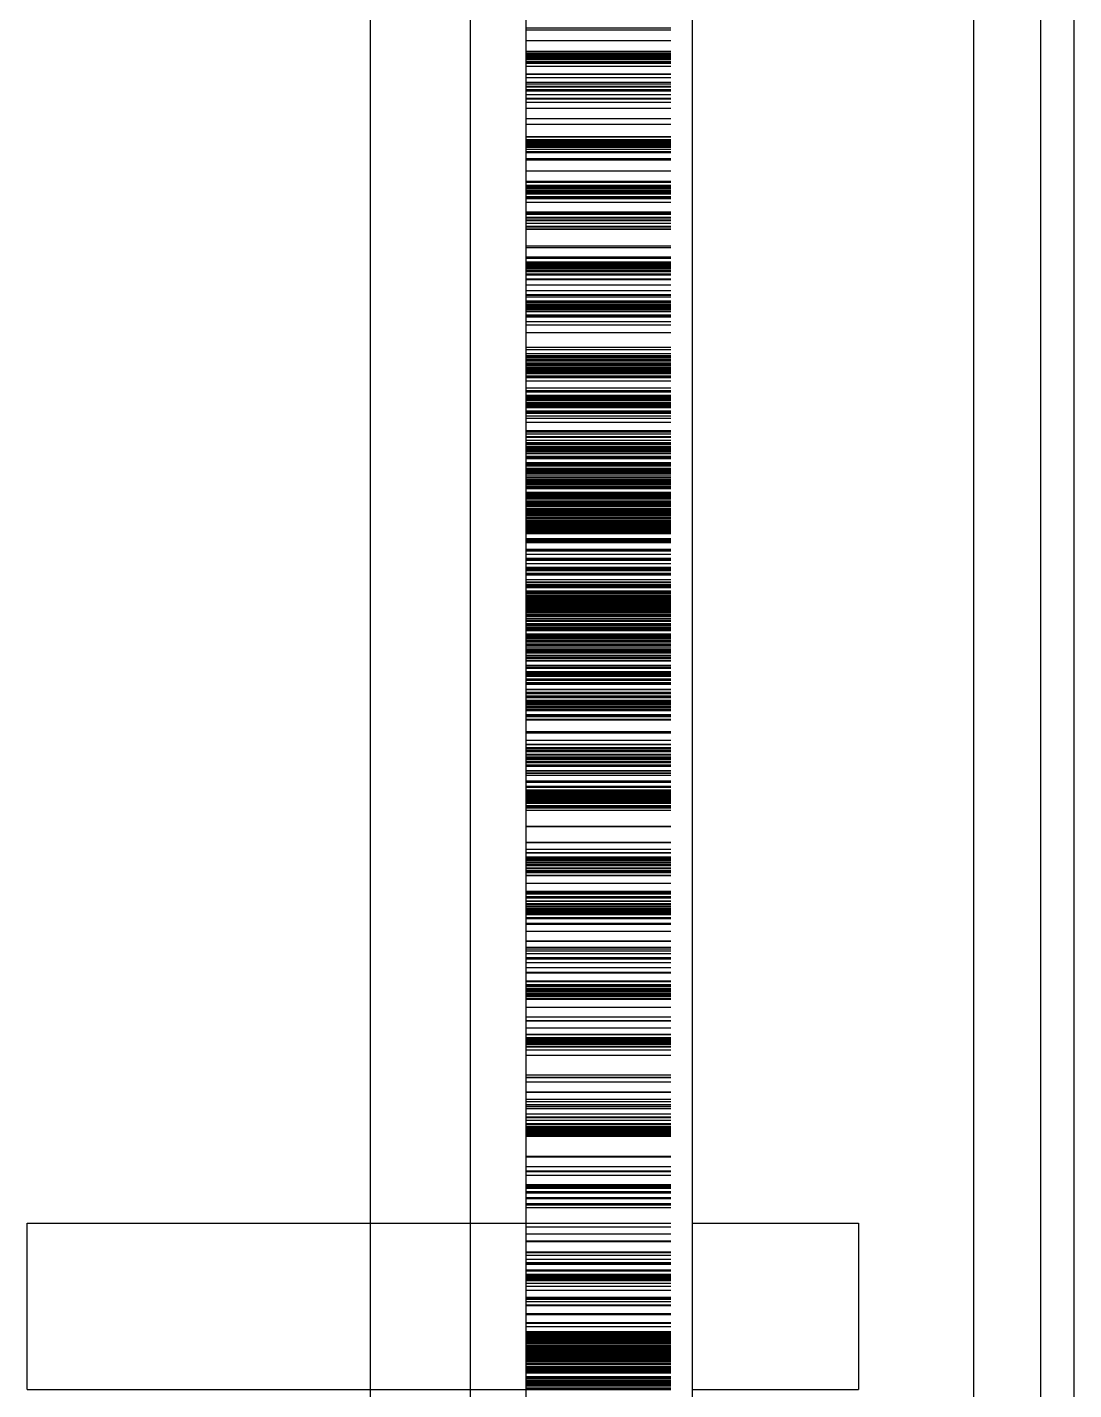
# Model space of a CAD drawing. Extents: x -3282 to 4846, y -1718 to 1845.
# Drawn here: x 4647.6 to 4710.6, y -797.9 to -715.9 of the extents above; entities that cross this region are included whole.
import ezdxf

# ---------------------------------------------------------------- set-up
doc = ezdxf.new("R2010")
doc.units = 0
doc.linetypes.add('DASHED', pattern=[11.05, 8.7, -2.35])
doc.linetypes.add('DOT', pattern=[2.2, 1.1, -1.1])
doc.layers.get('0').update_dxf_attribs({"linetype": 'CONTINUOUS'})
doc.layers.add('INVISIBLE', color=6, linetype='DOT')

msp = doc.modelspace()

# ---------------------------------------------------------------- linework, layer by layer
at = {"color": 1}
for p, q in [((4677.607727, -792.895823), (4677.607727, -617.895823)), ((4687.607727, -617.895823), (4687.607727, -967.895823)), ((4704.550059, -942.895823), (4704.550059, -642.895823)), ((4708.573243, -922.799634), (4708.573243, -642.895823)), ((4710.550059, -642.895823), (4710.550059, -922.799634)), ((4668.249041, -917.895823), (4668.249041, -667.895823)), ((4674.249041, -667.895823), (4674.249041, -901.148999)), ((4647.607727, -787.895823), (4668.249041, -787.895823)), ((4647.607727, -797.895823), (4647.607727, -787.895823)), ((4674.249041, -787.895823), (4677.607727, -787.895823)), ((4687.607727, -787.895823), (4697.607727, -787.895823)), ((4697.607727, -787.895823), (4697.607727, -797.22595)), ((4677.607727, -967.895823), (4677.607727, -792.895823)), ((4697.607727, -797.22595), (4697.607727, -797.895823)), ((4647.607727, -797.895823), (4668.249041, -797.895823)), ((4674.249041, -797.895823), (4677.607727, -797.895823)), ((4687.607727, -797.895823), (4697.607727, -797.895823))]:
    msp.add_line(p, q, dxfattribs=at)
at = {"layer": 'INVISIBLE', "linetype": 'DASHED'}
for p, q in [((4677.607727, -715.946836), (4687.607727, -715.946836)), ((4677.607727, -716.070138), (4687.607727, -716.070138)), ((4677.607727, -716.725634), (4687.607727, -716.725634)), ((4677.607727, -717.36122), (4687.607727, -717.36122)), ((4677.607727, -717.378806), (4687.607727, -717.378806)), ((4677.607727, -717.483445), (4687.607727, -717.483445)), ((4677.607727, -717.51783), (4687.607727, -717.51783)), ((4677.607727, -717.530308), (4687.607727, -717.530308)), ((4677.607727, -717.594375), (4687.607727, -717.594375)), ((4677.607727, -717.635494), (4687.607727, -717.635494)), ((4677.607727, -717.640361), (4687.607727, -717.640361)), ((4677.607727, -717.709308), (4687.607727, -717.709308)), ((4677.607727, -717.746087), (4687.607727, -717.746087)), ((4677.607727, -717.798794), (4687.607727, -717.798794)), ((4677.607727, -717.862665), (4687.607727, -717.862665)), ((4677.607727, -717.867559), (4687.607727, -717.867559)), ((4677.607727, -717.980313), (4687.607727, -717.980313)), ((4677.607727, -717.987632), (4687.607727, -717.987632)), ((4677.607727, -718.028687), (4687.607727, -718.028687)), ((4677.607727, -718.074101), (4687.607727, -718.074101)), ((4677.607727, -718.257375), (4687.607727, -718.257375)), ((4677.607727, -718.720882), (4687.607727, -718.720882)), ((4677.607727, -718.747626), (4687.607727, -718.747626)), ((4677.607727, -718.953008), (4687.607727, -718.953008)), ((4677.607727, -719.222327), (4687.607727, -719.222327)), ((4677.607727, -719.327022), (4687.607727, -719.327022)), ((4677.607727, -719.467415), (4687.607727, -719.467415)), ((4677.607727, -719.506793), (4687.607727, -719.506793)), ((4677.607727, -719.676676), (4687.607727, -719.676676)), ((4677.607727, -719.747141), (4687.607727, -719.747141)), ((4677.607727, -719.969096), (4687.607727, -719.969096)), ((4677.607727, -720.191938), (4687.607727, -720.191938)), ((4677.607727, -720.226661), (4687.607727, -720.226661)), ((4677.607727, -720.434244), (4687.607727, -720.434244)), ((4677.607727, -720.79169), (4687.607727, -720.79169)), ((4677.607727, -721.40582), (4687.607727, -721.40582)), ((4677.607727, -721.75328), (4687.607727, -721.75328)), ((4677.607727, -722.504615), (4687.607727, -722.504615)), ((4677.607727, -722.519042), (4687.607727, -722.519042)), ((4677.607727, -722.679902), (4687.607727, -722.679902)), ((4677.607727, -722.713918), (4687.607727, -722.713918)), ((4677.607727, -722.725324), (4687.607727, -722.725324)), ((4677.607727, -722.778636), (4687.607727, -722.778636)), ((4677.607727, -722.809377), (4687.607727, -722.809377)), ((4677.607727, -722.812872), (4687.607727, -722.812872)), ((4677.607727, -722.837561), (4687.607727, -722.837561)), ((4677.607727, -722.859615), (4687.607727, -722.859615)), ((4677.607727, -722.882719), (4687.607727, -722.882719)), ((4677.607727, -722.913959), (4687.607727, -722.913959)), ((4677.607727, -722.94926), (4687.607727, -722.94926)), ((4677.607727, -722.951862), (4687.607727, -722.951862)), ((4677.607727, -723.011608), (4687.607727, -723.011608)), ((4677.607727, -723.030428), (4687.607727, -723.030428)), ((4677.607727, -723.050402), (4687.607727, -723.050402)), ((4677.607727, -723.123133), (4687.607727, -723.123133)), ((4677.607727, -723.12975), (4687.607727, -723.12975)), ((4677.607727, -723.261138), (4687.607727, -723.261138)), ((4677.607727, -723.392401), (4687.607727, -723.392401)), ((4677.607727, -723.424664), (4687.607727, -723.424664)), ((4677.607727, -723.451965), (4687.607727, -723.451965)), ((4677.607727, -723.824375), (4687.607727, -723.824375)), ((4677.607727, -723.90944), (4687.607727, -723.90944)), ((4677.607727, -724.561244), (4687.607727, -724.561244)), ((4677.607727, -725.177717), (4687.607727, -725.177717)), ((4677.607727, -725.243147), (4687.607727, -725.243147)), ((4677.607727, -725.430586), (4687.607727, -725.430586)), ((4677.607727, -725.480173), (4687.607727, -725.480173)), ((4677.607727, -725.497906), (4687.607727, -725.497906)), ((4677.607727, -725.587481), (4687.607727, -725.587481)), ((4677.607727, -725.644001), (4687.607727, -725.644001)), ((4677.607727, -725.65065), (4687.607727, -725.65065)), ((4677.607727, -725.744041), (4687.607727, -725.744041)), ((4677.607727, -725.793399), (4687.607727, -725.793399)), ((4677.607727, -725.863562), (4687.607727, -725.863562)), ((4677.607727, -725.94787), (4687.607727, -725.94787)), ((4677.607727, -725.954301), (4687.607727, -725.954301)), ((4677.607727, -726.110943), (4687.607727, -726.110943)), ((4677.607727, -726.164052), (4687.607727, -726.164052)), ((4677.607727, -726.222564), (4687.607727, -726.222564)), ((4677.607727, -726.456492), (4687.607727, -726.456492)), ((4677.607727, -727.03525), (4687.607727, -727.03525)), ((4677.607727, -727.047042), (4687.607727, -727.047042)), ((4677.607727, -727.088281), (4687.607727, -727.088281)), ((4677.607727, -727.170306), (4687.607727, -727.170306)), ((4677.607727, -727.345652), (4687.607727, -727.345652)), ((4677.607727, -727.453535), (4687.607727, -727.453535)), ((4677.607727, -727.543161), (4687.607727, -727.543161)), ((4677.607727, -727.717557), (4687.607727, -727.717557)), ((4677.607727, -727.883574), (4687.607727, -727.883574)), ((4677.607727, -727.941947), (4687.607727, -727.941947)), ((4677.607727, -728.054339), (4687.607727, -728.054339)), ((4677.607727, -728.07237), (4687.607727, -728.07237)), ((4677.607727, -729.085309), (4687.607727, -729.085309)), ((4677.607727, -729.175225), (4687.607727, -729.175225)), ((4677.607727, -729.734772), (4687.607727, -729.734772)), ((4677.607727, -729.810807), (4687.607727, -729.810807)), ((4677.607727, -730.032461), (4687.607727, -730.032461)), ((4677.607727, -730.081722), (4687.607727, -730.081722)), ((4677.607727, -730.085817), (4687.607727, -730.085817)), ((4677.607727, -730.098505), (4687.607727, -730.098505)), ((4677.607727, -730.161287), (4687.607727, -730.161287)), ((4677.607727, -730.178556), (4687.607727, -730.178556)), ((4677.607727, -730.209898), (4687.607727, -730.209898)), ((4677.607727, -730.225884), (4687.607727, -730.225884)), ((4677.607727, -730.231318), (4687.607727, -730.231318)), ((4677.607727, -730.305081), (4687.607727, -730.305081)), ((4677.607727, -730.342295), (4687.607727, -730.342295)), ((4677.607727, -730.393446), (4687.607727, -730.393446)), ((4677.607727, -730.452453), (4687.607727, -730.452453)), ((4677.607727, -730.456854), (4687.607727, -730.456854)), ((4677.607727, -730.560073), (4687.607727, -730.560073)), ((4677.607727, -730.59349), (4687.607727, -730.59349)), ((4677.607727, -730.629473), (4687.607727, -730.629473)), ((4677.607727, -730.765505), (4687.607727, -730.765505)), ((4677.607727, -730.830347), (4687.607727, -730.830347)), ((4677.607727, -731.056007), (4687.607727, -731.056007)), ((4677.607727, -731.109665), (4687.607727, -731.109665)), ((4677.607727, -731.417834), (4687.607727, -731.417834)), ((4677.607727, -731.75774), (4687.607727, -731.75774)), ((4677.607727, -731.997745), (4687.607727, -731.997745)), ((4677.607727, -732.038423), (4687.607727, -732.038423)), ((4677.607727, -732.148388), (4687.607727, -732.148388)), ((4677.607727, -732.39285), (4687.607727, -732.39285)), ((4677.607727, -732.455472), (4687.607727, -732.455472)), ((4677.607727, -732.477684), (4687.607727, -732.477684)), ((4677.607727, -732.588853), (4687.607727, -732.588853)), ((4677.607727, -732.658303), (4687.607727, -732.658303)), ((4677.607727, -732.666444), (4687.607727, -732.666444)), ((4677.607727, -732.729773), (4687.607727, -732.729773)), ((4677.607727, -732.780264), (4687.607727, -732.780264)), ((4677.607727, -732.839977), (4687.607727, -732.839977)), ((4677.607727, -732.924529), (4687.607727, -732.924529)), ((4677.607727, -733.02559), (4687.607727, -733.02559)), ((4677.607727, -733.033277), (4687.607727, -733.033277)), ((4677.607727, -733.219643), (4687.607727, -733.219643)), ((4677.607727, -733.282484), (4687.607727, -733.282484)), ((4677.607727, -733.306545), (4687.607727, -733.306545)), ((4677.607727, -733.351536), (4687.607727, -733.351536)), ((4677.607727, -733.625893), (4687.607727, -733.625893)), ((4677.607727, -733.834927), (4687.607727, -733.834927)), ((4677.607727, -734.29461), (4687.607727, -734.29461)), ((4677.607727, -735.170147), (4687.607727, -735.170147)), ((4677.607727, -735.321844), (4687.607727, -735.321844)), ((4677.607727, -735.549222), (4687.607727, -735.549222)), ((4677.607727, -735.667267), (4687.607727, -735.667267)), ((4677.607727, -735.707812), (4687.607727, -735.707812)), ((4677.607727, -735.742771), (4687.607727, -735.742771)), ((4677.607727, -735.78833), (4687.607727, -735.78833)), ((4677.607727, -735.897921), (4687.607727, -735.897921)), ((4677.607727, -735.926258), (4687.607727, -735.926258)), ((4677.607727, -736.001193), (4687.607727, -736.001193)), ((4677.607727, -736.005515), (4687.607727, -736.005515)), ((4677.607727, -736.114786), (4687.607727, -736.114786)), ((4677.607727, -736.199019), (4687.607727, -736.199019)), ((4677.607727, -736.232641), (4687.607727, -736.232641)), ((4677.607727, -736.239375), (4687.607727, -736.239375)), ((4677.607727, -736.261371), (4687.607727, -736.261371)), ((4677.607727, -736.282798), (4687.607727, -736.282798)), ((4677.607727, -736.38609), (4687.607727, -736.38609)), ((4677.607727, -736.447937), (4687.607727, -736.447937)), ((4677.607727, -736.455073), (4687.607727, -736.455073)), ((4677.607727, -736.530381), (4687.607727, -736.530381)), ((4677.607727, -736.55263), (4687.607727, -736.55263)), ((4677.607727, -736.591767), (4687.607727, -736.591767)), ((4677.607727, -736.602328), (4687.607727, -736.602328)), ((4677.607727, -736.671155), (4687.607727, -736.671155)), ((4677.607727, -736.751289), (4687.607727, -736.751289)), ((4677.607727, -736.757298), (4687.607727, -736.757298)), ((4677.607727, -736.899477), (4687.607727, -736.899477)), ((4677.607727, -736.946032), (4687.607727, -736.946032)), ((4677.607727, -736.996451), (4687.607727, -736.996451)), ((4677.607727, -737.189839), (4687.607727, -737.189839)), ((4677.607727, -737.620141), (4687.607727, -737.620141)), ((4677.607727, -737.775152), (4687.607727, -737.775152)), ((4677.607727, -737.82022), (4687.607727, -737.82022)), ((4677.607727, -737.8692), (4687.607727, -737.8692)), ((4677.607727, -738.065952), (4687.607727, -738.065952)), ((4677.607727, -738.138872), (4687.607727, -738.138872)), ((4677.607727, -738.164593), (4687.607727, -738.164593)), ((4677.607727, -738.196718), (4687.607727, -738.196718)), ((4677.607727, -738.292498), (4687.607727, -738.292498)), ((4677.607727, -738.371841), (4687.607727, -738.371841)), ((4677.607727, -738.381118), (4687.607727, -738.381118)), ((4677.607727, -738.510359), (4687.607727, -738.510359)), ((4677.607727, -738.577851), (4687.607727, -738.577851)), ((4677.607727, -738.673097), (4687.607727, -738.673097)), ((4677.607727, -738.724358), (4687.607727, -738.724358)), ((4677.607727, -738.786494), (4687.607727, -738.786494)), ((4677.607727, -738.795102), (4687.607727, -738.795102)), ((4677.607727, -738.80211), (4687.607727, -738.80211)), ((4677.607727, -739.003046), (4687.607727, -739.003046)), ((4677.607727, -739.072873), (4687.607727, -739.072873)), ((4677.607727, -739.149448), (4687.607727, -739.149448)), ((4677.607727, -739.298932), (4687.607727, -739.298932)), ((4677.607727, -739.452244), (4687.607727, -739.452244)), ((4677.607727, -739.682785), (4687.607727, -739.682785)), ((4677.607727, -740.181691), (4687.607727, -740.181691)), ((4677.607727, -740.266033), (4687.607727, -740.266033)), ((4677.607727, -740.394235), (4687.607727, -740.394235)), ((4677.607727, -740.548962), (4687.607727, -740.548962)), ((4677.607727, -740.598121), (4687.607727, -740.598121)), ((4677.607727, -740.760424), (4687.607727, -740.760424)), ((4677.607727, -740.910067), (4687.607727, -740.910067)), ((4677.607727, -740.982786), (4687.607727, -740.982786)), ((4677.607727, -741.00792), (4687.607727, -741.00792)), ((4677.607727, -741.129938), (4687.607727, -741.129938)), ((4677.607727, -741.191426), (4687.607727, -741.191426)), ((4677.607727, -741.203601), (4687.607727, -741.203601)), ((4677.607727, -741.212127), (4687.607727, -741.212127)), ((4677.607727, -741.284568), (4687.607727, -741.284568)), ((4677.607727, -741.329215), (4687.607727, -741.329215)), ((4677.607727, -741.389225), (4687.607727, -741.389225)), ((4677.607727, -741.472719), (4687.607727, -741.472719)), ((4677.607727, -741.570479), (4687.607727, -741.570479)), ((4677.607727, -741.577833), (4687.607727, -741.577833)), ((4677.607727, -741.725685), (4687.607727, -741.725685)), ((4677.607727, -741.752759), (4687.607727, -741.752759)), ((4677.607727, -741.810417), (4687.607727, -741.810417)), ((4677.607727, -741.873067), (4687.607727, -741.873067)), ((4677.607727, -741.877522), (4687.607727, -741.877522)), ((4677.607727, -742.11536), (4687.607727, -742.11536)), ((4677.607727, -742.20195), (4687.607727, -742.20195)), ((4677.607727, -742.213551), (4687.607727, -742.213551)), ((4677.607727, -742.281982), (4687.607727, -742.281982)), ((4677.607727, -742.310088), (4687.607727, -742.310088)), ((4677.607727, -742.449137), (4687.607727, -742.449137)), ((4677.607727, -742.534908), (4687.607727, -742.534908)), ((4677.607727, -742.544915), (4687.607727, -742.544915)), ((4677.607727, -742.62555), (4687.607727, -742.62555)), ((4677.607727, -742.666655), (4687.607727, -742.666655)), ((4677.607727, -742.683928), (4687.607727, -742.683928)), ((4677.607727, -742.75625), (4687.607727, -742.75625)), ((4677.607727, -742.858027), (4687.607727, -742.858027)), ((4677.607727, -742.978804), (4687.607727, -742.978804)), ((4677.607727, -742.987956), (4687.607727, -742.987956)), ((4677.607727, -743.10687), (4687.607727, -743.10687)), ((4677.607727, -743.148417), (4687.607727, -743.148417)), ((4677.607727, -743.20839), (4687.607727, -743.20839)), ((4677.607727, -743.282152), (4687.607727, -743.282152)), ((4677.607727, -743.335601), (4687.607727, -743.335601)), ((4677.607727, -743.362902), (4687.607727, -743.362902)), ((4677.607727, -743.432784), (4687.607727, -743.432784)), ((4677.607727, -743.533247), (4687.607727, -743.533247)), ((4677.607727, -743.622213), (4687.607727, -743.622213)), ((4677.607727, -743.680903), (4687.607727, -743.680903)), ((4677.607727, -743.904178), (4687.607727, -743.904178)), ((4677.607727, -743.924295), (4687.607727, -743.924295)), ((4677.607727, -743.95971), (4687.607727, -743.95971)), ((4677.607727, -744.039617), (4687.607727, -744.039617)), ((4677.607727, -744.06736), (4687.607727, -744.06736)), ((4677.607727, -744.141122), (4687.607727, -744.141122)), ((4677.607727, -744.143367), (4687.607727, -744.143367)), ((4677.607727, -744.145823), (4687.607727, -744.145823)), ((4677.607727, -744.202772), (4687.607727, -744.202772)), ((4677.607727, -744.276204), (4687.607727, -744.276204)), ((4677.607727, -744.277203), (4687.607727, -744.277203)), ((4677.607727, -744.285031), (4687.607727, -744.285031)), ((4677.607727, -744.294575), (4687.607727, -744.294575)), ((4677.607727, -744.426077), (4687.607727, -744.426077)), ((4677.607727, -744.439201), (4687.607727, -744.439201)), ((4677.607727, -744.493777), (4687.607727, -744.493777)), ((4677.607727, -744.509231), (4687.607727, -744.509231)), ((4677.607727, -744.523933), (4687.607727, -744.523933)), ((4677.607727, -744.530369), (4687.607727, -744.530369)), ((4677.607727, -744.566304), (4687.607727, -744.566304)), ((4677.607727, -744.570637), (4687.607727, -744.570637)), ((4677.607727, -744.588289), (4687.607727, -744.588289)), ((4677.607727, -744.620083), (4687.607727, -744.620083)), ((4677.607727, -744.622629), (4687.607727, -744.622629)), ((4677.607727, -744.687), (4687.607727, -744.687)), ((4677.607727, -744.699401), (4687.607727, -744.699401)), ((4677.607727, -744.703728), (4687.607727, -744.703728)), ((4677.607727, -744.707778), (4687.607727, -744.707778)), ((4677.607727, -744.73299), (4687.607727, -744.73299)), ((4677.607727, -744.866365), (4687.607727, -744.866365)), ((4677.607727, -744.877107), (4687.607727, -744.877107)), ((4677.607727, -744.89279), (4687.607727, -744.89279)), ((4677.607727, -744.905874), (4687.607727, -744.905874)), ((4677.607727, -744.907806), (4687.607727, -744.907806)), ((4677.607727, -744.965556), (4687.607727, -744.965556)), ((4677.607727, -744.974047), (4687.607727, -744.974047)), ((4677.607727, -744.975857), (4687.607727, -744.975857)), ((4677.607727, -745.009129), (4687.607727, -745.009129)), ((4677.607727, -745.046192), (4687.607727, -745.046192)), ((4677.607727, -745.118566), (4687.607727, -745.118566)), ((4677.607727, -745.192556), (4687.607727, -745.192556)), ((4677.607727, -745.214665), (4687.607727, -745.214665)), ((4677.607727, -745.296417), (4687.607727, -745.296417)), ((4677.607727, -745.298268), (4687.607727, -745.298268)), ((4677.607727, -745.326798), (4687.607727, -745.326798)), ((4677.607727, -745.327407), (4687.607727, -745.327407)), ((4677.607727, -745.419296), (4687.607727, -745.419296)), ((4677.607727, -745.428591), (4687.607727, -745.428591)), ((4677.607727, -745.470294), (4687.607727, -745.470294)), ((4677.607727, -745.557555), (4687.607727, -745.557555)), ((4677.607727, -745.567699), (4687.607727, -745.567699)), ((4677.607727, -745.569519), (4687.607727, -745.569519)), ((4677.607727, -745.651881), (4687.607727, -745.651881)), ((4677.607727, -745.707867), (4687.607727, -745.707867)), ((4677.607727, -745.721572), (4687.607727, -745.721572)), ((4677.607727, -745.726354), (4687.607727, -745.726354)), ((4677.607727, -745.727395), (4687.607727, -745.727395)), ((4677.607727, -745.780297), (4687.607727, -745.780297)), ((4677.607727, -745.807751), (4687.607727, -745.807751)), ((4677.607727, -745.881697), (4687.607727, -745.881697)), ((4677.607727, -745.974993), (4687.607727, -745.974993)), ((4677.607727, -746.001305), (4687.607727, -746.001305)), ((4677.607727, -746.01034), (4687.607727, -746.01034)), ((4677.607727, -746.065766), (4687.607727, -746.065766)), ((4677.607727, -746.066847), (4687.607727, -746.066847)), ((4677.607727, -746.127059), (4687.607727, -746.127059)), ((4677.607727, -746.180329), (4687.607727, -746.180329)), ((4677.607727, -746.187567), (4687.607727, -746.187567)), ((4677.607727, -746.226728), (4687.607727, -746.226728)), ((4677.607727, -746.298656), (4687.607727, -746.298656)), ((4677.607727, -746.377142), (4687.607727, -746.377142)), ((4677.607727, -746.6838), (4687.607727, -746.6838)), ((4677.607727, -746.743588), (4687.607727, -746.743588)), ((4677.607727, -746.748903), (4687.607727, -746.748903)), ((4677.607727, -746.83126), (4687.607727, -746.83126)), ((4677.607727, -746.881066), (4687.607727, -746.881066)), ((4677.607727, -746.89719), (4687.607727, -746.89719)), ((4677.607727, -746.922954), (4687.607727, -746.922954)), ((4677.607727, -747.328752), (4687.607727, -747.328752)), ((4677.607727, -747.400565), (4687.607727, -747.400565)), ((4677.607727, -747.429327), (4687.607727, -747.429327)), ((4677.607727, -747.436756), (4687.607727, -747.436756)), ((4677.607727, -747.626817), (4687.607727, -747.626817)), ((4677.607727, -747.874762), (4687.607727, -747.874762)), ((4677.607727, -747.879587), (4687.607727, -747.879587)), ((4677.607727, -747.943732), (4687.607727, -747.943732)), ((4677.607727, -747.989425), (4687.607727, -747.989425)), ((4677.607727, -748.195875), (4687.607727, -748.195875)), ((4677.607727, -748.406306), (4687.607727, -748.406306)), ((4677.607727, -748.407932), (4687.607727, -748.407932)), ((4677.607727, -748.438525), (4687.607727, -748.438525)), ((4677.607727, -748.515154), (4687.607727, -748.515154)), ((4677.607727, -748.599012), (4687.607727, -748.599012)), ((4677.607727, -748.611126), (4687.607727, -748.611126)), ((4677.607727, -748.766665), (4687.607727, -748.766665)), ((4677.607727, -748.774241), (4687.607727, -748.774241)), ((4677.607727, -748.860419), (4687.607727, -748.860419)), ((4677.607727, -748.864882), (4687.607727, -748.864882)), ((4677.607727, -748.878772), (4687.607727, -748.878772)), ((4677.607727, -749.145684), (4687.607727, -749.145684)), ((4677.607727, -749.147429), (4687.607727, -749.147429)), ((4677.607727, -749.296161), (4687.607727, -749.296161)), ((4677.607727, -749.31453), (4687.607727, -749.31453)), ((4677.607727, -749.437403), (4687.607727, -749.437403)), ((4677.607727, -749.448882), (4687.607727, -749.448882)), ((4677.607727, -749.460372), (4687.607727, -749.460372)), ((4677.607727, -749.497199), (4687.607727, -749.497199)), ((4677.607727, -749.510634), (4687.607727, -749.510634)), ((4677.607727, -749.542541), (4687.607727, -749.542541)), ((4677.607727, -749.546767), (4687.607727, -749.546767)), ((4677.607727, -749.551013), (4687.607727, -749.551013)), ((4677.607727, -749.616148), (4687.607727, -749.616148)), ((4677.607727, -749.641451), (4687.607727, -749.641451)), ((4677.607727, -749.835388), (4687.607727, -749.835388)), ((4677.607727, -749.844602), (4687.607727, -749.844602)), ((4677.607727, -749.846223), (4687.607727, -749.846223)), ((4677.607727, -749.892135), (4687.607727, -749.892135)), ((4677.607727, -749.899779), (4687.607727, -749.899779)), ((4677.607727, -749.904976), (4687.607727, -749.904976)), ((4677.607727, -749.917797), (4687.607727, -749.917797)), ((4677.607727, -749.968341), (4687.607727, -749.968341)), ((4677.607727, -749.987271), (4687.607727, -749.987271)), ((4677.607727, -750.069703), (4687.607727, -750.069703)), ((4677.607727, -750.071538), (4687.607727, -750.071538)), ((4677.607727, -750.143312), (4687.607727, -750.143312)), ((4677.607727, -750.200729), (4687.607727, -750.200729)), ((4677.607727, -750.205406), (4687.607727, -750.205406)), ((4677.607727, -750.20948), (4687.607727, -750.20948)), ((4677.607727, -750.287379), (4687.607727, -750.287379)), ((4677.607727, -750.297658), (4687.607727, -750.297658)), ((4677.607727, -750.321415), (4687.607727, -750.321415)), ((4677.607727, -750.384141), (4687.607727, -750.384141)), ((4677.607727, -750.388409), (4687.607727, -750.388409)), ((4677.607727, -750.394121), (4687.607727, -750.394121)), ((4677.607727, -750.399254), (4687.607727, -750.399254)), ((4677.607727, -750.419921), (4687.607727, -750.419921)), ((4677.607727, -750.423953), (4687.607727, -750.423953)), ((4677.607727, -750.494392), (4687.607727, -750.494392)), ((4677.607727, -750.507742), (4687.607727, -750.507742)), ((4677.607727, -750.530293), (4687.607727, -750.530293)), ((4677.607727, -750.557793), (4687.607727, -750.557793)), ((4677.607727, -750.626977), (4687.607727, -750.626977)), ((4677.607727, -750.636876), (4687.607727, -750.636876)), ((4677.607727, -750.641878), (4687.607727, -750.641878)), ((4677.607727, -750.643739), (4687.607727, -750.643739)), ((4677.607727, -750.652446), (4687.607727, -750.652446)), ((4677.607727, -750.660106), (4687.607727, -750.660106)), ((4677.607727, -750.726078), (4687.607727, -750.726078)), ((4677.607727, -750.738739), (4687.607727, -750.738739)), ((4677.607727, -750.779992), (4687.607727, -750.779992)), ((4677.607727, -750.793445), (4687.607727, -750.793445)), ((4677.607727, -750.839094), (4687.607727, -750.839094)), ((4677.607727, -750.862038), (4687.607727, -750.862038)), ((4677.607727, -750.894578), (4687.607727, -750.894578)), ((4677.607727, -750.972849), (4687.607727, -750.972849)), ((4677.607727, -750.976778), (4687.607727, -750.976778)), ((4677.607727, -750.98988), (4687.607727, -750.98988)), ((4677.607727, -750.991727), (4687.607727, -750.991727)), ((4677.607727, -751.062031), (4687.607727, -751.062031)), ((4677.607727, -751.136555), (4687.607727, -751.136555)), ((4677.607727, -751.237465), (4687.607727, -751.237465)), ((4677.607727, -751.247822), (4687.607727, -751.247822)), ((4677.607727, -751.317653), (4687.607727, -751.317653)), ((4677.607727, -751.321548), (4687.607727, -751.321548)), ((4677.607727, -751.351995), (4687.607727, -751.351995)), ((4677.607727, -751.361269), (4687.607727, -751.361269)), ((4677.607727, -751.368911), (4687.607727, -751.368911)), ((4677.607727, -751.491405), (4687.607727, -751.491405)), ((4677.607727, -751.58716), (4687.607727, -751.58716)), ((4677.607727, -751.594782), (4687.607727, -751.594782)), ((4677.607727, -751.660721), (4687.607727, -751.660721)), ((4677.607727, -751.809974), (4687.607727, -751.809974)), ((4677.607727, -751.820184), (4687.607727, -751.820184)), ((4677.607727, -751.825922), (4687.607727, -751.825922)), ((4677.607727, -751.82845), (4687.607727, -751.82845)), ((4677.607727, -751.840666), (4687.607727, -751.840666)), ((4677.607727, -751.850718), (4687.607727, -751.850718)), ((4677.607727, -751.900168), (4687.607727, -751.900168)), ((4677.607727, -751.919737), (4687.607727, -751.919737)), ((4677.607727, -751.922851), (4687.607727, -751.922851)), ((4677.607727, -751.935495), (4687.607727, -751.935495)), ((4677.607727, -751.938733), (4687.607727, -751.938733)), ((4677.607727, -752.050124), (4687.607727, -752.050124)), ((4677.607727, -752.071383), (4687.607727, -752.071383)), ((4677.607727, -752.113549), (4687.607727, -752.113549)), ((4677.607727, -752.134641), (4687.607727, -752.134641)), ((4677.607727, -752.136837), (4687.607727, -752.136837)), ((4677.607727, -752.148055), (4687.607727, -752.148055)), ((4677.607727, -752.153678), (4687.607727, -752.153678)), ((4677.607727, -752.161248), (4687.607727, -752.161248)), ((4677.607727, -752.171399), (4687.607727, -752.171399)), ((4677.607727, -752.233703), (4687.607727, -752.233703)), ((4677.607727, -752.430163), (4687.607727, -752.430163)), ((4677.607727, -752.432051), (4687.607727, -752.432051)), ((4677.607727, -752.439957), (4687.607727, -752.439957)), ((4677.607727, -752.489702), (4687.607727, -752.489702)), ((4677.607727, -752.497212), (4687.607727, -752.497212)), ((4677.607727, -752.535195), (4687.607727, -752.535195)), ((4677.607727, -752.537953), (4687.607727, -752.537953)), ((4677.607727, -752.624705), (4687.607727, -752.624705)), ((4677.607727, -752.634428), (4687.607727, -752.634428)), ((4677.607727, -752.698619), (4687.607727, -752.698619)), ((4677.607727, -752.813926), (4687.607727, -752.813926)), ((4677.607727, -752.823012), (4687.607727, -752.823012)), ((4677.607727, -752.911036), (4687.607727, -752.911036)), ((4677.607727, -753.030861), (4687.607727, -753.030861)), ((4677.607727, -753.067019), (4687.607727, -753.067019)), ((4677.607727, -753.134194), (4687.607727, -753.134194)), ((4677.607727, -753.143741), (4687.607727, -753.143741)), ((4677.607727, -753.257431), (4687.607727, -753.257431)), ((4677.607727, -753.27076), (4687.607727, -753.27076)), ((4677.607727, -753.365654), (4687.607727, -753.365654)), ((4677.607727, -753.371194), (4687.607727, -753.371194)), ((4677.607727, -753.376227), (4687.607727, -753.376227)), ((4677.607727, -753.398448), (4687.607727, -753.398448)), ((4677.607727, -753.412435), (4687.607727, -753.412435)), ((4677.607727, -753.430311), (4687.607727, -753.430311)), ((4677.607727, -753.460744), (4687.607727, -753.460744)), ((4677.607727, -753.465866), (4687.607727, -753.465866)), ((4677.607727, -753.470212), (4687.607727, -753.470212)), ((4677.607727, -753.523944), (4687.607727, -753.523944)), ((4677.607727, -753.532006), (4687.607727, -753.532006)), ((4677.607727, -753.575716), (4687.607727, -753.575716)), ((4677.607727, -753.700797), (4687.607727, -753.700797)), ((4677.607727, -753.801874), (4687.607727, -753.801874)), ((4677.607727, -753.810497), (4687.607727, -753.810497)), ((4677.607727, -753.880884), (4687.607727, -753.880884)), ((4677.607727, -753.889777), (4687.607727, -753.889777)), ((4677.607727, -754.005447), (4687.607727, -754.005447)), ((4677.607727, -754.018687), (4687.607727, -754.018687)), ((4677.607727, -754.03056), (4687.607727, -754.03056)), ((4677.607727, -754.047701), (4687.607727, -754.047701)), ((4677.607727, -754.317579), (4687.607727, -754.317579)), ((4677.607727, -754.409858), (4687.607727, -754.409858)), ((4677.607727, -754.482043), (4687.607727, -754.482043)), ((4677.607727, -754.684266), (4687.607727, -754.684266)), ((4677.607727, -754.693195), (4687.607727, -754.693195)), ((4677.607727, -754.706321), (4687.607727, -754.706321)), ((4677.607727, -754.710796), (4687.607727, -754.710796)), ((4677.607727, -754.729843), (4687.607727, -754.729843)), ((4677.607727, -754.759833), (4687.607727, -754.759833)), ((4677.607727, -754.776226), (4687.607727, -754.776226)), ((4677.607727, -754.82404), (4687.607727, -754.82404)), ((4677.607727, -754.910003), (4687.607727, -754.910003)), ((4677.607727, -754.92308), (4687.607727, -754.92308)), ((4677.607727, -754.980303), (4687.607727, -754.980303)), ((4677.607727, -755.128218), (4687.607727, -755.128218)), ((4677.607727, -755.137913), (4687.607727, -755.137913)), ((4677.607727, -755.207902), (4687.607727, -755.207902)), ((4677.607727, -755.355109), (4687.607727, -755.355109)), ((4677.607727, -755.369196), (4687.607727, -755.369196)), ((4677.607727, -755.435181), (4687.607727, -755.435181)), ((4677.607727, -755.446105), (4687.607727, -755.446105)), ((4677.607727, -755.45098), (4687.607727, -755.45098)), ((4677.607727, -755.459053), (4687.607727, -755.459053)), ((4677.607727, -755.755466), (4687.607727, -755.755466)), ((4677.607727, -755.768309), (4687.607727, -755.768309)), ((4677.607727, -755.928872), (4687.607727, -755.928872)), ((4677.607727, -755.944291), (4687.607727, -755.944291)), ((4677.607727, -755.971321), (4687.607727, -755.971321)), ((4677.607727, -755.99021), (4687.607727, -755.99021)), ((4677.607727, -756.017741), (4687.607727, -756.017741)), ((4677.607727, -756.163256), (4687.607727, -756.163256)), ((4677.607727, -756.204854), (4687.607727, -756.204854)), ((4677.607727, -756.257265), (4687.607727, -756.257265)), ((4677.607727, -756.423463), (4687.607727, -756.423463)), ((4677.607727, -756.431834), (4687.607727, -756.431834)), ((4677.607727, -756.438548), (4687.607727, -756.438548)), ((4677.607727, -756.512927), (4687.607727, -756.512927)), ((4677.607727, -756.58953), (4687.607727, -756.58953)), ((4677.607727, -756.604519), (4687.607727, -756.604519)), ((4677.607727, -756.659656), (4687.607727, -756.659656)), ((4677.607727, -756.749822), (4687.607727, -756.749822)), ((4677.607727, -756.752647), (4687.607727, -756.752647)), ((4677.607727, -756.760523), (4687.607727, -756.760523)), ((4677.607727, -756.843521), (4687.607727, -756.843521)), ((4677.607727, -756.942706), (4687.607727, -756.942706)), ((4677.607727, -756.955948), (4687.607727, -756.955948)), ((4677.607727, -756.98017), (4687.607727, -756.98017)), ((4677.607727, -757.033313), (4687.607727, -757.033313)), ((4677.607727, -757.048062), (4687.607727, -757.048062)), ((4677.607727, -757.284075), (4687.607727, -757.284075)), ((4677.607727, -757.302742), (4687.607727, -757.302742)), ((4677.607727, -757.327338), (4687.607727, -757.327338)), ((4677.607727, -757.341964), (4687.607727, -757.341964)), ((4677.607727, -757.392605), (4687.607727, -757.392605)), ((4677.607727, -757.406358), (4687.607727, -757.406358)), ((4677.607727, -757.563741), (4687.607727, -757.563741)), ((4677.607727, -757.580581), (4687.607727, -757.580581)), ((4677.607727, -757.594742), (4687.607727, -757.594742)), ((4677.607727, -758.292422), (4687.607727, -758.292422)), ((4677.607727, -758.355116), (4687.607727, -758.355116)), ((4677.607727, -758.373546), (4687.607727, -758.373546)), ((4677.607727, -758.827974), (4687.607727, -758.827974)), ((4677.607727, -759.058143), (4687.607727, -759.058143)), ((4677.607727, -759.076385), (4687.607727, -759.076385)), ((4677.607727, -759.269622), (4687.607727, -759.269622)), ((4677.607727, -759.348354), (4687.607727, -759.348354)), ((4677.607727, -759.439707), (4687.607727, -759.439707)), ((4677.607727, -759.506396), (4687.607727, -759.506396)), ((4677.607727, -759.669533), (4687.607727, -759.669533)), ((4677.607727, -759.686565), (4687.607727, -759.686565)), ((4677.607727, -759.694759), (4687.607727, -759.694759)), ((4677.607727, -759.712796), (4687.607727, -759.712796)), ((4677.607727, -759.820594), (4687.607727, -759.820594)), ((4677.607727, -759.893009), (4687.607727, -759.893009)), ((4677.607727, -759.910968), (4687.607727, -759.910968)), ((4677.607727, -759.951471), (4687.607727, -759.951471)), ((4677.607727, -759.956974), (4687.607727, -759.956974)), ((4677.607727, -759.974328), (4687.607727, -759.974328)), ((4677.607727, -760.097088), (4687.607727, -760.097088)), ((4677.607727, -760.105844), (4687.607727, -760.105844)), ((4677.607727, -760.162779), (4687.607727, -760.162779)), ((4677.607727, -760.300803), (4687.607727, -760.300803)), ((4677.607727, -760.307104), (4687.607727, -760.307104)), ((4677.607727, -760.322316), (4687.607727, -760.322316)), ((4677.607727, -760.344369), (4687.607727, -760.344369)), ((4677.607727, -760.375265), (4687.607727, -760.375265)), ((4677.607727, -760.393025), (4687.607727, -760.393025)), ((4677.607727, -760.644442), (4687.607727, -760.644442)), ((4677.607727, -760.662057), (4687.607727, -760.662057)), ((4677.607727, -760.797984), (4687.607727, -760.797984)), ((4677.607727, -760.819206), (4687.607727, -760.819206)), ((4677.607727, -760.939), (4687.607727, -760.939)), ((4677.607727, -761.270107), (4687.607727, -761.270107)), ((4677.607727, -761.290656), (4687.607727, -761.290656)), ((4677.607727, -761.348231), (4687.607727, -761.348231)), ((4677.607727, -761.593263), (4687.607727, -761.593263)), ((4677.607727, -761.617088), (4687.607727, -761.617088)), ((4677.607727, -761.632712), (4687.607727, -761.632712)), ((4677.607727, -761.652823), (4687.607727, -761.652823)), ((4677.607727, -761.818352), (4687.607727, -761.818352)), ((4677.607727, -761.841881), (4687.607727, -761.841881)), ((4677.607727, -761.882108), (4687.607727, -761.882108)), ((4677.607727, -761.932792), (4687.607727, -761.932792)), ((4677.607727, -761.950636), (4687.607727, -761.950636)), ((4677.607727, -762.01078), (4687.607727, -762.01078)), ((4677.607727, -762.025268), (4687.607727, -762.025268)), ((4677.607727, -762.030498), (4687.607727, -762.030498)), ((4677.607727, -762.080767), (4687.607727, -762.080767)), ((4677.607727, -762.141114), (4687.607727, -762.141114)), ((4677.607727, -762.160714), (4687.607727, -762.160714)), ((4677.607727, -762.204387), (4687.607727, -762.204387)), ((4677.607727, -762.25799), (4687.607727, -762.25799)), ((4677.607727, -762.270998), (4687.607727, -762.270998)), ((4677.607727, -762.27732), (4687.607727, -762.27732)), ((4677.607727, -762.301266), (4687.607727, -762.301266)), ((4677.607727, -762.351664), (4687.607727, -762.351664)), ((4677.607727, -762.364311), (4687.607727, -762.364311)), ((4677.607727, -762.424444), (4687.607727, -762.424444)), ((4677.607727, -762.458954), (4687.607727, -762.458954)), ((4677.607727, -762.463008), (4687.607727, -762.463008)), ((4677.607727, -762.499796), (4687.607727, -762.499796)), ((4677.607727, -762.519101), (4687.607727, -762.519101)), ((4677.607727, -762.534997), (4687.607727, -762.534997)), ((4677.607727, -762.55328), (4687.607727, -762.55328)), ((4677.607727, -762.614601), (4687.607727, -762.614601)), ((4677.607727, -762.748445), (4687.607727, -762.748445)), ((4677.607727, -762.76759), (4687.607727, -762.76759)), ((4677.607727, -762.776428), (4687.607727, -762.776428)), ((4677.607727, -762.799927), (4687.607727, -762.799927)), ((4677.607727, -762.819063), (4687.607727, -762.819063)), ((4677.607727, -762.872892), (4687.607727, -762.872892)), ((4677.607727, -762.8917), (4687.607727, -762.8917)), ((4677.607727, -763.026244), (4687.607727, -763.026244)), ((4677.607727, -763.989914), (4687.607727, -763.989914)), ((4677.607727, -764.013018), (4687.607727, -764.013018)), ((4677.607727, -764.962395), (4687.607727, -764.962395)), ((4677.607727, -764.985121), (4687.607727, -764.985121)), ((4677.607727, -765.383889), (4687.607727, -765.383889)), ((4677.607727, -765.589709), (4687.607727, -765.589709)), ((4677.607727, -765.612155), (4687.607727, -765.612155)), ((4677.607727, -765.845314), (4687.607727, -765.845314)), ((4677.607727, -765.931749), (4687.607727, -765.931749)), ((4677.607727, -765.990028), (4687.607727, -765.990028)), ((4677.607727, -766.048926), (4687.607727, -766.048926)), ((4677.607727, -766.140269), (4687.607727, -766.140269)), ((4677.607727, -766.147369), (4687.607727, -766.147369)), ((4677.607727, -766.169528), (4687.607727, -766.169528)), ((4677.607727, -766.262695), (4687.607727, -766.262695)), ((4677.607727, -766.318396), (4687.607727, -766.318396)), ((4677.607727, -766.340453), (4687.607727, -766.340453)), ((4677.607727, -766.373231), (4687.607727, -766.373231)), ((4677.607727, -766.49942), (4687.607727, -766.49942)), ((4677.607727, -766.506854), (4687.607727, -766.506854)), ((4677.607727, -766.548247), (4687.607727, -766.548247)), ((4677.607727, -766.669295), (4687.607727, -766.669295)), ((4677.607727, -766.671056), (4687.607727, -766.671056)), ((4677.607727, -766.725729), (4687.607727, -766.725729)), ((4677.607727, -766.747525), (4687.607727, -766.747525)), ((4677.607727, -766.784462), (4687.607727, -766.784462)), ((4677.607727, -766.942958), (4687.607727, -766.942958)), ((4677.607727, -766.964576), (4687.607727, -766.964576)), ((4677.607727, -767.438897), (4687.607727, -767.438897)), ((4677.607727, -767.916947), (4687.607727, -767.916947)), ((4677.607727, -767.930333), (4687.607727, -767.930333)), ((4677.607727, -767.957172), (4687.607727, -767.957172)), ((4677.607727, -768.03769), (4687.607727, -768.03769)), ((4677.607727, -768.063692), (4687.607727, -768.063692)), ((4677.607727, -768.238964), (4687.607727, -768.238964)), ((4677.607727, -768.264089), (4687.607727, -768.264089)), ((4677.607727, -768.276111), (4687.607727, -768.276111)), ((4677.607727, -768.297777), (4687.607727, -768.297777)), ((4677.607727, -768.308945), (4687.607727, -768.308945)), ((4677.607727, -768.487228), (4687.607727, -768.487228)), ((4677.607727, -768.51163), (4687.607727, -768.51163)), ((4677.607727, -768.661847), (4687.607727, -768.661847)), ((4677.607727, -768.7029), (4687.607727, -768.7029)), ((4677.607727, -768.726824), (4687.607727, -768.726824)), ((4677.607727, -768.831683), (4687.607727, -768.831683)), ((4677.607727, -768.836113), (4687.607727, -768.836113)), ((4677.607727, -768.862399), (4687.607727, -768.862399)), ((4677.607727, -768.947921), (4687.607727, -768.947921)), ((4677.607727, -768.967893), (4687.607727, -768.967893)), ((4677.607727, -768.97141), (4687.607727, -768.97141)), ((4677.607727, -768.995373), (4687.607727, -768.995373)), ((4677.607727, -769.004303), (4687.607727, -769.004303)), ((4677.607727, -769.026316), (4687.607727, -769.026316)), ((4677.607727, -769.036826), (4687.607727, -769.036826)), ((4677.607727, -769.060181), (4687.607727, -769.060181)), ((4677.607727, -769.090482), (4687.607727, -769.090482)), ((4677.607727, -769.1278), (4687.607727, -769.1278)), ((4677.607727, -769.132292), (4687.607727, -769.132292)), ((4677.607727, -769.194734), (4687.607727, -769.194734)), ((4677.607727, -769.238658), (4687.607727, -769.238658)), ((4677.607727, -769.275905), (4687.607727, -769.275905)), ((4677.607727, -769.294731), (4687.607727, -769.294731)), ((4677.607727, -769.317749), (4687.607727, -769.317749)), ((4677.607727, -769.487137), (4687.607727, -769.487137)), ((4677.607727, -769.509964), (4687.607727, -769.509964)), ((4677.607727, -769.526516), (4687.607727, -769.526516)), ((4677.607727, -769.549151), (4687.607727, -769.549151)), ((4677.607727, -769.843802), (4687.607727, -769.843802)), ((4677.607727, -769.871364), (4687.607727, -769.871364)), ((4677.607727, -769.896854), (4687.607727, -769.896854)), ((4677.607727, -770.312205), (4687.607727, -770.312205)), ((4677.607727, -770.897897), (4687.607727, -770.897897)), ((4677.607727, -770.92498), (4687.607727, -770.92498)), ((4677.607727, -771.289018), (4687.607727, -771.289018)), ((4677.607727, -771.385932), (4687.607727, -771.385932)), ((4677.607727, -771.506175), (4687.607727, -771.506175)), ((4677.607727, -771.667746), (4687.607727, -771.667746)), ((4677.607727, -771.910862), (4687.607727, -771.910862)), ((4677.607727, -771.95908), (4687.607727, -771.95908)), ((4677.607727, -771.985611), (4687.607727, -771.985611)), ((4677.607727, -772.208941), (4687.607727, -772.208941)), ((4677.607727, -772.497213), (4687.607727, -772.497213)), ((4677.607727, -772.790499), (4687.607727, -772.790499)), ((4677.607727, -772.816528), (4687.607727, -772.816528)), ((4677.607727, -773.314683), (4687.607727, -773.314683)), ((4677.607727, -773.340352), (4687.607727, -773.340352)), ((4677.607727, -773.524512), (4687.607727, -773.524512)), ((4677.607727, -773.60225), (4687.607727, -773.60225)), ((4677.607727, -773.649573), (4687.607727, -773.649573)), ((4677.607727, -773.763318), (4687.607727, -773.763318)), ((4677.607727, -773.769015), (4687.607727, -773.769015)), ((4677.607727, -773.794328), (4687.607727, -773.794328)), ((4677.607727, -773.868792), (4687.607727, -773.868792)), ((4677.607727, -773.905345), (4687.607727, -773.905345)), ((4677.607727, -773.930535), (4687.607727, -773.930535)), ((4677.607727, -773.948653), (4687.607727, -773.948653)), ((4677.607727, -774.055402), (4687.607727, -774.055402)), ((4677.607727, -774.061189), (4687.607727, -774.061189)), ((4677.607727, -774.08523), (4687.607727, -774.08523)), ((4677.607727, -774.177711), (4687.607727, -774.177711)), ((4677.607727, -774.187457), (4687.607727, -774.187457)), ((4677.607727, -774.219952), (4687.607727, -774.219952)), ((4677.607727, -774.244831), (4687.607727, -774.244831)), ((4677.607727, -774.375739), (4687.607727, -774.375739)), ((4677.607727, -774.400414), (4687.607727, -774.400414)), ((4677.607727, -774.884072), (4687.607727, -774.884072)), ((4677.607727, -775.478826), (4687.607727, -775.478826)), ((4677.607727, -775.695429), (4687.607727, -775.695429)), ((4677.607727, -775.719971), (4687.607727, -775.719971)), ((4677.607727, -776.132395), (4687.607727, -776.132395)), ((4677.607727, -776.517783), (4687.607727, -776.517783)), ((4677.607727, -776.542564), (4687.607727, -776.542564)), ((4677.607727, -776.709397), (4687.607727, -776.709397)), ((4677.607727, -776.757567), (4687.607727, -776.757567)), ((4677.607727, -776.771122), (4687.607727, -776.771122)), ((4677.607727, -776.785496), (4687.607727, -776.785496)), ((4677.607727, -776.798311), (4687.607727, -776.798311)), ((4677.607727, -776.830434), (4687.607727, -776.830434)), ((4677.607727, -776.839484), (4687.607727, -776.839484)), ((4677.607727, -776.857127), (4687.607727, -776.857127)), ((4677.607727, -776.868298), (4687.607727, -776.868298)), ((4677.607727, -776.881871), (4687.607727, -776.881871)), ((4677.607727, -776.893066), (4687.607727, -776.893066)), ((4677.607727, -776.896732), (4687.607727, -776.896732)), ((4677.607727, -776.931701), (4687.607727, -776.931701)), ((4677.607727, -776.954543), (4687.607727, -776.954543)), ((4677.607727, -776.956284), (4687.607727, -776.956284)), ((4677.607727, -776.957934), (4687.607727, -776.957934)), ((4677.607727, -776.975291), (4687.607727, -776.975291)), ((4677.607727, -777.000308), (4687.607727, -777.000308)), ((4677.607727, -777.00138), (4687.607727, -777.00138)), ((4677.607727, -777.016984), (4687.607727, -777.016984)), ((4677.607727, -777.02338), (4687.607727, -777.02338)), ((4677.607727, -777.025845), (4687.607727, -777.025845)), ((4677.607727, -777.029955), (4687.607727, -777.029955)), ((4677.607727, -777.073655), (4687.607727, -777.073655)), ((4677.607727, -777.086805), (4687.607727, -777.086805)), ((4677.607727, -777.121106), (4687.607727, -777.121106)), ((4677.607727, -777.127615), (4687.607727, -777.127615)), ((4677.607727, -777.146872), (4687.607727, -777.146872)), ((4677.607727, -777.25066), (4687.607727, -777.25066)), ((4677.607727, -777.274413), (4687.607727, -777.274413)), ((4677.607727, -777.276131), (4687.607727, -777.276131)), ((4677.607727, -777.468054), (4687.607727, -777.468054)), ((4677.607727, -777.772227), (4687.607727, -777.772227)), ((4677.607727, -778.966756), (4687.607727, -778.966756)), ((4677.607727, -779.101824), (4687.607727, -779.101824)), ((4677.607727, -779.131919), (4687.607727, -779.131919)), ((4677.607727, -779.386204), (4687.607727, -779.386204)), ((4677.607727, -779.980781), (4687.607727, -779.980781)), ((4677.607727, -780.010263), (4687.607727, -780.010263)), ((4677.607727, -780.425311), (4687.607727, -780.425311)), ((4677.607727, -780.575392), (4687.607727, -780.575392)), ((4677.607727, -780.752247), (4687.607727, -780.752247)), ((4677.607727, -780.843282), (4687.607727, -780.843282)), ((4677.607727, -780.87208), (4687.607727, -780.87208)), ((4677.607727, -780.979959), (4687.607727, -780.979959)), ((4677.607727, -781.30936), (4687.607727, -781.30936)), ((4677.607727, -781.497302), (4687.607727, -781.497302)), ((4677.607727, -781.525496), (4687.607727, -781.525496)), ((4677.607727, -781.699604), (4687.607727, -781.699604)), ((4677.607727, -781.895446), (4687.607727, -781.895446)), ((4677.607727, -781.923217), (4687.607727, -781.923217)), ((4677.607727, -782.050329), (4687.607727, -782.050329)), ((4677.607727, -782.067562), (4687.607727, -782.067562)), ((4677.607727, -782.115973), (4687.607727, -782.115973)), ((4677.607727, -782.15027), (4687.607727, -782.15027)), ((4677.607727, -782.22255), (4687.607727, -782.22255)), ((4677.607727, -782.226594), (4687.607727, -782.226594)), ((4677.607727, -782.253954), (4687.607727, -782.253954)), ((4677.607727, -782.306461), (4687.607727, -782.306461)), ((4677.607727, -782.322268), (4687.607727, -782.322268)), ((4677.607727, -782.349491), (4687.607727, -782.349491)), ((4677.607727, -782.352157), (4687.607727, -782.352157)), ((4677.607727, -782.4348), (4687.607727, -782.4348)), ((4677.607727, -782.438687), (4687.607727, -782.438687)), ((4677.607727, -782.444327), (4687.607727, -782.444327)), ((4677.607727, -782.504198), (4687.607727, -782.504198)), ((4677.607727, -782.521504), (4687.607727, -782.521504)), ((4677.607727, -782.5304), (4687.607727, -782.5304)), ((4677.607727, -782.557275), (4687.607727, -782.557275)), ((4677.607727, -782.617936), (4687.607727, -782.617936)), ((4677.607727, -782.64459), (4687.607727, -782.64459)), ((4677.607727, -783.866487), (4687.607727, -783.866487)), ((4677.607727, -783.892832), (4687.607727, -783.892832)), ((4677.607727, -784.472007), (4687.607727, -784.472007)), ((4677.607727, -784.747061), (4687.607727, -784.747061)), ((4677.607727, -784.773528), (4687.607727, -784.773528)), ((4677.607727, -784.99358), (4687.607727, -784.99358)), ((4677.607727, -785.561998), (4687.607727, -785.561998)), ((4677.607727, -785.60956), (4687.607727, -785.60956)), ((4677.607727, -785.612661), (4687.607727, -785.612661)), ((4677.607727, -785.612992), (4687.607727, -785.612992)), ((4677.607727, -785.62313), (4687.607727, -785.62313)), ((4677.607727, -785.625881), (4687.607727, -785.625881)), ((4677.607727, -785.627515), (4687.607727, -785.627515)), ((4677.607727, -785.637242), (4687.607727, -785.637242)), ((4677.607727, -785.641309), (4687.607727, -785.641309)), ((4677.607727, -785.644081), (4687.607727, -785.644081)), ((4677.607727, -785.655738), (4687.607727, -785.655738)), ((4677.607727, -785.660104), (4687.607727, -785.660104)), ((4677.607727, -785.661018), (4687.607727, -785.661018)), ((4677.607727, -785.6643), (4687.607727, -785.6643)), ((4677.607727, -785.688398), (4687.607727, -785.688398)), ((4677.607727, -785.69451), (4687.607727, -785.69451)), ((4677.607727, -785.721593), (4687.607727, -785.721593)), ((4677.607727, -785.759742), (4687.607727, -785.759742)), ((4677.607727, -785.78853), (4687.607727, -785.78853)), ((4677.607727, -785.98149), (4687.607727, -785.98149)), ((4677.607727, -786.011002), (4687.607727, -786.011002)), ((4677.607727, -786.058755), (4687.607727, -786.058755)), ((4677.607727, -786.343016), (4687.607727, -786.343016)), ((4677.607727, -786.373384), (4687.607727, -786.373384)), ((4677.607727, -786.415104), (4687.607727, -786.415104)), ((4677.607727, -786.702325), (4687.607727, -786.702325)), ((4677.607727, -786.764992), (4687.607727, -786.764992)), ((4677.607727, -786.796153), (4687.607727, -786.796153)), ((4677.607727, -786.956287), (4687.607727, -786.956287)), ((4668.249041, -787.895823), (4674.249041, -787.895823)), ((4677.607727, -787.895823), (4687.607727, -787.895823)), ((4677.607727, -788.104519), (4687.607727, -788.104519)), ((4677.607727, -788.526021), (4687.607727, -788.526021)), ((4677.607727, -788.962711), (4687.607727, -788.962711)), ((4677.607727, -788.994023), (4687.607727, -788.994023)), ((4677.607727, -789.62236), (4687.607727, -789.62236)), ((4677.607727, -789.628114), (4687.607727, -789.628114)), ((4677.607727, -789.658708), (4687.607727, -789.658708)), ((4677.607727, -789.824876), (4687.607727, -789.824876)), ((4677.607727, -790.052907), (4687.607727, -790.052907)), ((4677.607727, -790.057481), (4687.607727, -790.057481)), ((4677.607727, -790.254238), (4687.607727, -790.254238)), ((4677.607727, -790.283905), (4687.607727, -790.283905)), ((4677.607727, -790.350225), (4687.607727, -790.350225)), ((4677.607727, -790.702275), (4687.607727, -790.702275)), ((4677.607727, -790.731402), (4687.607727, -790.731402)), ((4677.607727, -790.764306), (4687.607727, -790.764306)), ((4677.607727, -790.956979), (4687.607727, -790.956979)), ((4677.607727, -790.985638), (4687.607727, -790.985638)), ((4677.607727, -791.050146), (4687.607727, -791.050146)), ((4677.607727, -791.100827), (4687.607727, -791.100827)), ((4677.607727, -791.1206), (4687.607727, -791.1206)), ((4677.607727, -791.148255), (4687.607727, -791.148255)), ((4677.607727, -791.150196), (4687.607727, -791.150196)), ((4677.607727, -791.178682), (4687.607727, -791.178682)), ((4677.607727, -791.201307), (4687.607727, -791.201307)), ((4677.607727, -791.206936), (4687.607727, -791.206936)), ((4677.607727, -791.21647), (4687.607727, -791.21647)), ((4677.607727, -791.229373), (4687.607727, -791.229373)), ((4677.607727, -791.244813), (4687.607727, -791.244813)), ((4677.607727, -791.260204), (4687.607727, -791.260204)), ((4677.607727, -791.271395), (4687.607727, -791.271395)), ((4677.607727, -791.273213), (4687.607727, -791.273213)), ((4677.607727, -791.284849), (4687.607727, -791.284849)), ((4677.607727, -791.293867), (4687.607727, -791.293867)), ((4677.607727, -791.308958), (4687.607727, -791.308958)), ((4677.607727, -791.321563), (4687.607727, -791.321563)), ((4677.607727, -791.336795), (4687.607727, -791.336795)), ((4677.607727, -791.495485), (4687.607727, -791.495485)), ((4677.607727, -791.690665), (4687.607727, -791.690665)), ((4677.607727, -791.912875), (4687.607727, -791.912875)), ((4677.607727, -792.353121), (4687.607727, -792.353121)), ((4677.607727, -792.432171), (4687.607727, -792.432171)), ((4677.607727, -792.459166), (4687.607727, -792.459166)), ((4677.607727, -792.595771), (4687.607727, -792.595771)), ((4677.607727, -792.802221), (4687.607727, -792.802221)), ((4677.607727, -792.847914), (4687.607727, -792.847914)), ((4677.607727, -793.33248), (4687.607727, -793.33248)), ((4677.607727, -793.359475), (4687.607727, -793.359475)), ((4677.607727, -793.391081), (4687.607727, -793.391081)), ((4677.607727, -793.868692), (4687.607727, -793.868692)), ((4677.607727, -793.894457), (4687.607727, -793.894457)), ((4677.607727, -793.91058), (4687.607727, -793.91058)), ((4677.607727, -794.100981), (4687.607727, -794.100981)), ((4677.607727, -794.107844), (4687.607727, -794.107844)), ((4677.607727, -794.414504), (4687.607727, -794.414504)), ((4677.607727, -794.454852), (4687.607727, -794.454852)), ((4677.607727, -794.470083), (4687.607727, -794.470083)), ((4677.607727, -794.48232), (4687.607727, -794.48232)), ((4677.607727, -794.49299), (4687.607727, -794.49299)), ((4677.607727, -794.49778), (4687.607727, -794.49778)), ((4677.607727, -794.506797), (4687.607727, -794.506797)), ((4677.607727, -794.518433), (4687.607727, -794.518433)), ((4677.607727, -794.520251), (4687.607727, -794.520251)), ((4677.607727, -794.531442), (4687.607727, -794.531442)), ((4677.607727, -794.546833), (4687.607727, -794.546833)), ((4677.607727, -794.562274), (4687.607727, -794.562274)), ((4677.607727, -794.564919), (4687.607727, -794.564919)), ((4677.607727, -794.575176), (4687.607727, -794.575176)), ((4677.607727, -794.584711), (4687.607727, -794.584711)), ((4677.607727, -794.590339), (4687.607727, -794.590339)), ((4677.607727, -794.612965), (4687.607727, -794.612965)), ((4677.607727, -794.641177), (4687.607727, -794.641177)), ((4677.607727, -794.643391), (4687.607727, -794.643391)), ((4677.607727, -794.66459), (4687.607727, -794.66459)), ((4677.607727, -794.671046), (4687.607727, -794.671046)), ((4677.607727, -794.690819), (4687.607727, -794.690819)), ((4677.607727, -794.7415), (4687.607727, -794.7415)), ((4677.607727, -794.781306), (4687.607727, -794.781306)), ((4677.607727, -794.790339), (4687.607727, -794.790339)), ((4677.607727, -794.806008), (4687.607727, -794.806008)), ((4677.607727, -794.816653), (4687.607727, -794.816653)), ((4677.607727, -794.834667), (4687.607727, -794.834667)), ((4677.607727, -794.909949), (4687.607727, -794.909949)), ((4677.607727, -794.983896), (4687.607727, -794.983896)), ((4677.607727, -795.011353), (4687.607727, -795.011353)), ((4677.607727, -795.02733), (4687.607727, -795.02733)), ((4677.607727, -795.060244), (4687.607727, -795.060244)), ((4677.607727, -795.065292), (4687.607727, -795.065292)), ((4677.607727, -795.083779), (4687.607727, -795.083779)), ((4677.607727, -795.089371), (4687.607727, -795.089371)), ((4677.607727, -795.139765), (4687.607727, -795.139765)), ((4677.607727, -795.222127), (4687.607727, -795.222127)), ((4677.607727, -795.223948), (4687.607727, -795.223948)), ((4677.607727, -795.234092), (4687.607727, -795.234092)), ((4677.607727, -795.321352), (4687.607727, -795.321352)), ((4677.607727, -795.363056), (4687.607727, -795.363056)), ((4677.607727, -795.372353), (4687.607727, -795.372353)), ((4677.607727, -795.441422), (4687.607727, -795.441422)), ((4677.607727, -795.464239), (4687.607727, -795.464239)), ((4677.607727, -795.464846), (4687.607727, -795.464846)), ((4677.607727, -795.493378), (4687.607727, -795.493378)), ((4677.607727, -795.495229), (4687.607727, -795.495229)), ((4677.607727, -795.507602), (4687.607727, -795.507602)), ((4677.607727, -795.537408), (4687.607727, -795.537408)), ((4677.607727, -795.576982), (4687.607727, -795.576982)), ((4677.607727, -795.599085), (4687.607727, -795.599085)), ((4677.607727, -795.673081), (4687.607727, -795.673081)), ((4677.607727, -795.734166), (4687.607727, -795.734166)), ((4677.607727, -795.745455), (4687.607727, -795.745455)), ((4677.607727, -795.782518), (4687.607727, -795.782518)), ((4677.607727, -795.81579), (4687.607727, -795.81579)), ((4677.607727, -795.8176), (4687.607727, -795.8176)), ((4677.607727, -795.826091), (4687.607727, -795.826091)), ((4677.607727, -795.88384), (4687.607727, -795.88384)), ((4677.607727, -795.914539), (4687.607727, -795.914539)), ((4677.607727, -795.925281), (4687.607727, -795.925281)), ((4677.607727, -795.96677), (4687.607727, -795.96677)), ((4677.607727, -796.058656), (4687.607727, -796.058656)), ((4677.607727, -796.083869), (4687.607727, -796.083869)), ((4677.607727, -796.087918), (4687.607727, -796.087918)), ((4677.607727, -796.092244), (4687.607727, -796.092244)), ((4677.607727, -796.132938), (4687.607727, -796.132938)), ((4677.607727, -796.163532), (4687.607727, -796.163532)), ((4677.607727, -796.169284), (4687.607727, -796.169284)), ((4677.607727, -796.171564), (4687.607727, -796.171564)), ((4677.607727, -796.203358), (4687.607727, -796.203358)), ((4677.607727, -796.297874), (4687.607727, -796.297874)), ((4677.607727, -796.352445), (4687.607727, -796.352445)), ((4677.607727, -796.365569), (4687.607727, -796.365569)), ((4677.607727, -796.497071), (4687.607727, -796.497071)), ((4677.607727, -796.506615), (4687.607727, -796.506615)), ((4677.607727, -796.514443), (4687.607727, -796.514443)), ((4677.607727, -796.515442), (4687.607727, -796.515442)), ((4677.607727, -796.588874), (4687.607727, -796.588874)), ((4677.607727, -796.645823), (4687.607727, -796.645823)), ((4677.607727, -796.648279), (4687.607727, -796.648279)), ((4677.607727, -796.650524), (4687.607727, -796.650524)), ((4677.607727, -796.724286), (4687.607727, -796.724286)), ((4677.607727, -796.752029), (4687.607727, -796.752029)), ((4677.607727, -796.797623), (4687.607727, -796.797623)), ((4677.607727, -796.828935), (4687.607727, -796.828935)), ((4677.607727, -796.831936), (4687.607727, -796.831936)), ((4677.607727, -796.887468), (4687.607727, -796.887468)), ((4677.607727, -797.110746), (4687.607727, -797.110746)), ((4677.607727, -797.169434), (4687.607727, -797.169434)), ((4677.607727, -797.265625), (4687.607727, -797.265625)), ((4677.607727, -797.358863), (4687.607727, -797.358863)), ((4677.607727, -797.428744), (4687.607727, -797.428744)), ((4677.607727, -797.456045), (4687.607727, -797.456045)), ((4677.607727, -797.509495), (4687.607727, -797.509495)), ((4677.607727, -797.583257), (4687.607727, -797.583257)), ((4677.607727, -797.64323), (4687.607727, -797.64323)), ((4677.607727, -797.684777), (4687.607727, -797.684777)), ((4677.607727, -797.687127), (4687.607727, -797.687127)), ((4668.249041, -797.895823), (4674.249041, -797.895823)), ((4677.607727, -797.803691), (4687.607727, -797.803691)), ((4677.607727, -797.812844), (4687.607727, -797.812844)), ((4677.607727, -797.895823), (4687.607727, -797.895823))]:
    msp.add_line(p, q, dxfattribs=at)

doc.saveas('drawing.dxf')
